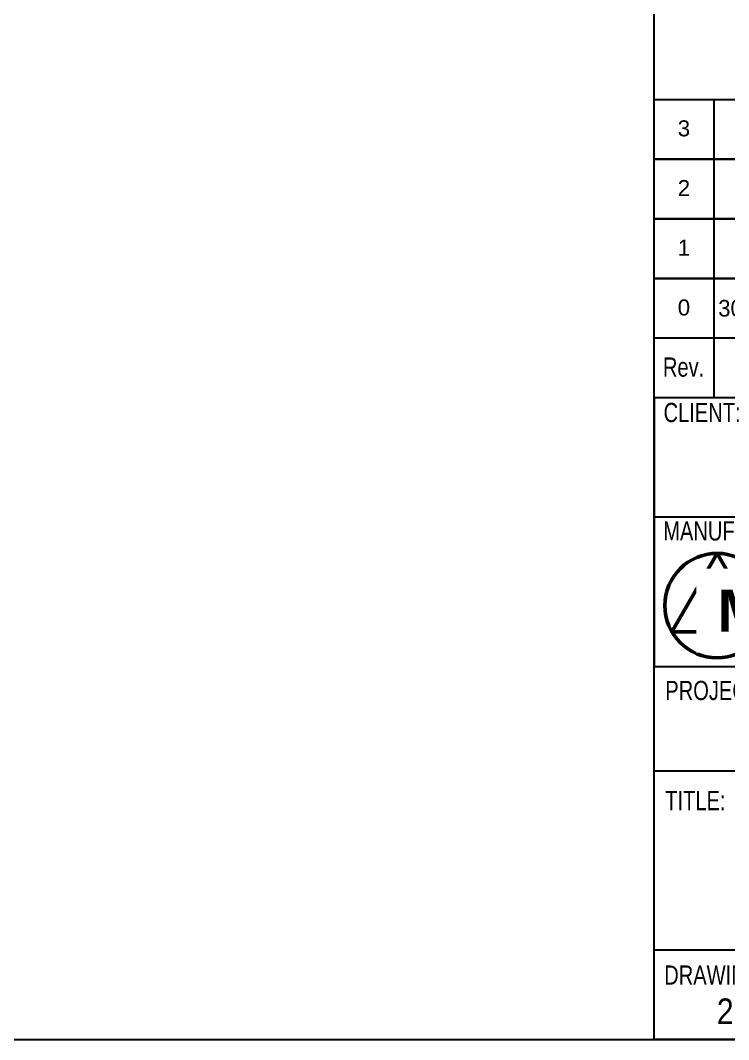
# Model space of a CAD drawing. Header units: millimetres. Extents: x -46397 to 283259, y -8690 to 23983.
# Drawn here: x 169295 to 170873, y -1903 to 368 of the extents above; entities that cross this region are included whole.
import ezdxf
from ezdxf.enums import TextEntityAlignment as Align

# ---------------------------------------------------------------- set-up
doc = ezdxf.new("R2010")
doc.units = ezdxf.units.MM
doc.layers.add('Dtext', color=255, linetype='Continuous', lineweight=20)
doc.styles.add('Chu va so', font='arial.ttf')
doc.styles.add('TCVN', font='arial.ttf')
doc.styles.add('TEXT', font='arial.ttf', dxfattribs={"height": 124})

# ---------------------------------------------------------------- blocks, each defined once
blk = doc.blocks.new('*U1813')
at = {"lineweight": 25}
for p, q in [((6954.2, 2305.9, 0), (6954.2, 1573.9, 0.1)), ((6807.8, 1282.1), (9003.9, 1282.1))]:
    blk.add_line(p, q, dxfattribs=at)
for points in [[(0, 0), (9003.9, 0), (9003.9, 5898), (0, 5898)], [(0, 0), (6807.8, 0), (6807.8, 5898), (0, 5898)], [(6807.8, 2305.9), (9003.9, 2305.9), (9003.9, 0), (6807.8, 0)], [(6807.8, 2305.9), (9003.9, 2305.9), (9003.9, 2159.5), (6807.8, 2159.5)], [(6807.8, 2159.5), (9003.9, 2159.5), (9003.9, 2013.1), (6807.8, 2013.1)], [(6807.8, 2013.1), (9003.9, 2013.1), (9003.9, 1866.7), (6807.8, 1866.7)], [(6807.8, 1866.7), (9003.9, 1866.7), (9003.9, 1720.3), (6807.8, 1720.3)], [(6807.8, 915), (9003.9, 915), (9003.9, 1573.9), (6807.8, 1573.9)], [(6807.8, 658.8), (9003.9, 658.8), (9003.9, 219.6), (6807.8, 219.6)]]:
    blk.add_lwpolyline(points, close=True, dxfattribs=at)
at = {"lineweight": 50}
blk.add_lwpolyline([(6962.4, 1192.5), (6851.5, 1000.4), (7073.4, 1000.4)], close=True, dxfattribs=at)
blk.add_circle((6962.4, 1064.4), 128.1, dxfattribs=at)
at = {"color": 5, "style": 'Chu va so', "width": 0.75}
for s, height, p in [('Rev.', 47.06, (6880.2, 1625.9)), ('CLIENT:', 47.06, (6925.6, 1514.5, 0.4)), ('MANUFACTURER:', 47.059, (7043.9, 1224.2, 0.4)), ('PROJECT JOB CODE:', 47.059, (7090.1, 832.8)), ('TITLE:', 47.06, (6909.1, 562.6, 0.4)), ('DRAWING NO.:', 47.059, (7009.4, 134.8, 0.5))]:
    blk.add_text(s, height=height, dxfattribs=at).set_placement(p, align=Align.CENTER)
at = {"layer": 'Dtext', "ltscale": 0.1}
for tag, p, height, style in [('REV_3', (6865.8, 2215.3), 39.2, 'TCVN'), ('FOR_APPROVAL3', (7258, 2212.5, -0.4), 47.1, 'TCVN'), ('REV_2', (6865.8, 2068.9), 39.2, 'TCVN'), ('FOR_APPROVAL2', (7258, 2066.1, -0.4), 47.1, 'TCVN'), ('REV_1', (6865.8, 1922.5), 39.2, 'TCVN'), ('FOR_APPROVAL1', (7258, 1919.7, -0.3), 47.1, 'TCVN'), ('REV_0', (6865.8, 1776.1), 39.2, 'TCVN'), ('NGUOI_VE', (7675.9, 1774, -0.3), 47.1, 'TCVN'), ('NGUOI_KIEM_2', (8091.7, 1774, -0.4), 47.1, 'TCVN'), ('NGUOI_DUYET', (8594, 1774, -0.4), 47.1, 'TCVN'), ('1.1_A4', (8619.2, 89.3, -0.4), 47.1, 'Chu va so'), ('A4_A4', (8775.8, 89.3, -0.4), 47.1, 'Chu va so'), ('REV.', (8904.8, 89.3, -0.4), 47.1, 'Chu va so')]:
    blk.add_attdef(tag, p, '', height=height, dxfattribs=dict(at, style=style))
for tag, p, height, style, width in [('NGAY_REV03', (6965.2, 2212.5, -0.4), 40.8, 'TCVN', 0.95), ('NGAY_REV02', (6965.2, 2066.1, -0.4), 40.8, 'TCVN', 0.95), ('NGAY_REV01', (6965.2, 1919.7, -0.4), 40.8, 'TCVN', 0.95), ('NGAY_REV0', (6965.2, 1773.3, -0.4), 40.8, 'TCVN', 0.95), ('DWD.NO', (6961.6, 38.2, -0.4), 62.7, 'Chu va so', 0.85)]:
    blk.add_attdef(tag, p, '', height=height, dxfattribs=dict(at, style=style, width=width))
at = {"layer": 'Dtext', "lineweight": 25, "ltscale": 0.1, "style": 'Chu va so'}
for tag, p, height in [('PROJECT_CODE', (7415.1, 737.3), 94.1), ('TITLE1', (7007.5, 562.2, -0.4), 62.7), ('TITLE2', (7007.5, 414.7, -0.4), 62.7), ('TITLE3', (7007.5, 268.3, -0.4), 62.7)]:
    blk.add_attdef(tag, p, '', height=height, dxfattribs=at)
at = {"insert": (6963, 1103.3), "char_height": 103.091, "attachment_point": 1, "style": 'TEXT', "bg_fill": 2}
blk.add_mtext('\\pxqc;{\\fArial|b1|i0|c0|p34;M}', dxfattribs=at)

msp = doc.modelspace()

# ---------------------------------------------------------------- block references
ref = msp.add_blockref('*U1813', (164521.89, -1902.62), dxfattribs=dict(xscale=0.9084576280678549, yscale=0.9084576280678549, zscale=0.9084576280678549))
ref.add_attrib('DWD.NO', '2887.0100.MDWG.15', (170846.19, -1867.94, -0.33), dxfattribs={"layer": 'Dtext', "ltscale": 0.1, "height": 57.001, "style": 'Chu va so', "width": 0.85})
ref.add_attrib('REV_0', '0', (170759.21, -289.11), dxfattribs={"layer": 'Dtext', "ltscale": 0.1, "height": 35.63, "style": 'TCVN'})
ref.add_attrib('NGAY_REV0', '30.01.26', (170849.5, -291.62, -0.35), dxfattribs={"layer": 'Dtext', "ltscale": 0.1, "height": 37.051, "style": 'TCVN', "width": 0.95})
ref.add_attrib('REV_1', '1', (170759.21, -156.11), dxfattribs={"layer": 'Dtext', "ltscale": 0.1, "height": 35.63, "style": 'TCVN'})
ref.add_attrib('REV_2', '2', (170759.21, -23.11), dxfattribs={"layer": 'Dtext', "ltscale": 0.1, "height": 35.63, "style": 'TCVN'})
ref.add_attrib('REV_3', '3', (170759.21, 109.89), dxfattribs={"layer": 'Dtext', "ltscale": 0.1, "height": 35.63, "style": 'TCVN'})

doc.saveas('drawing.dxf')
